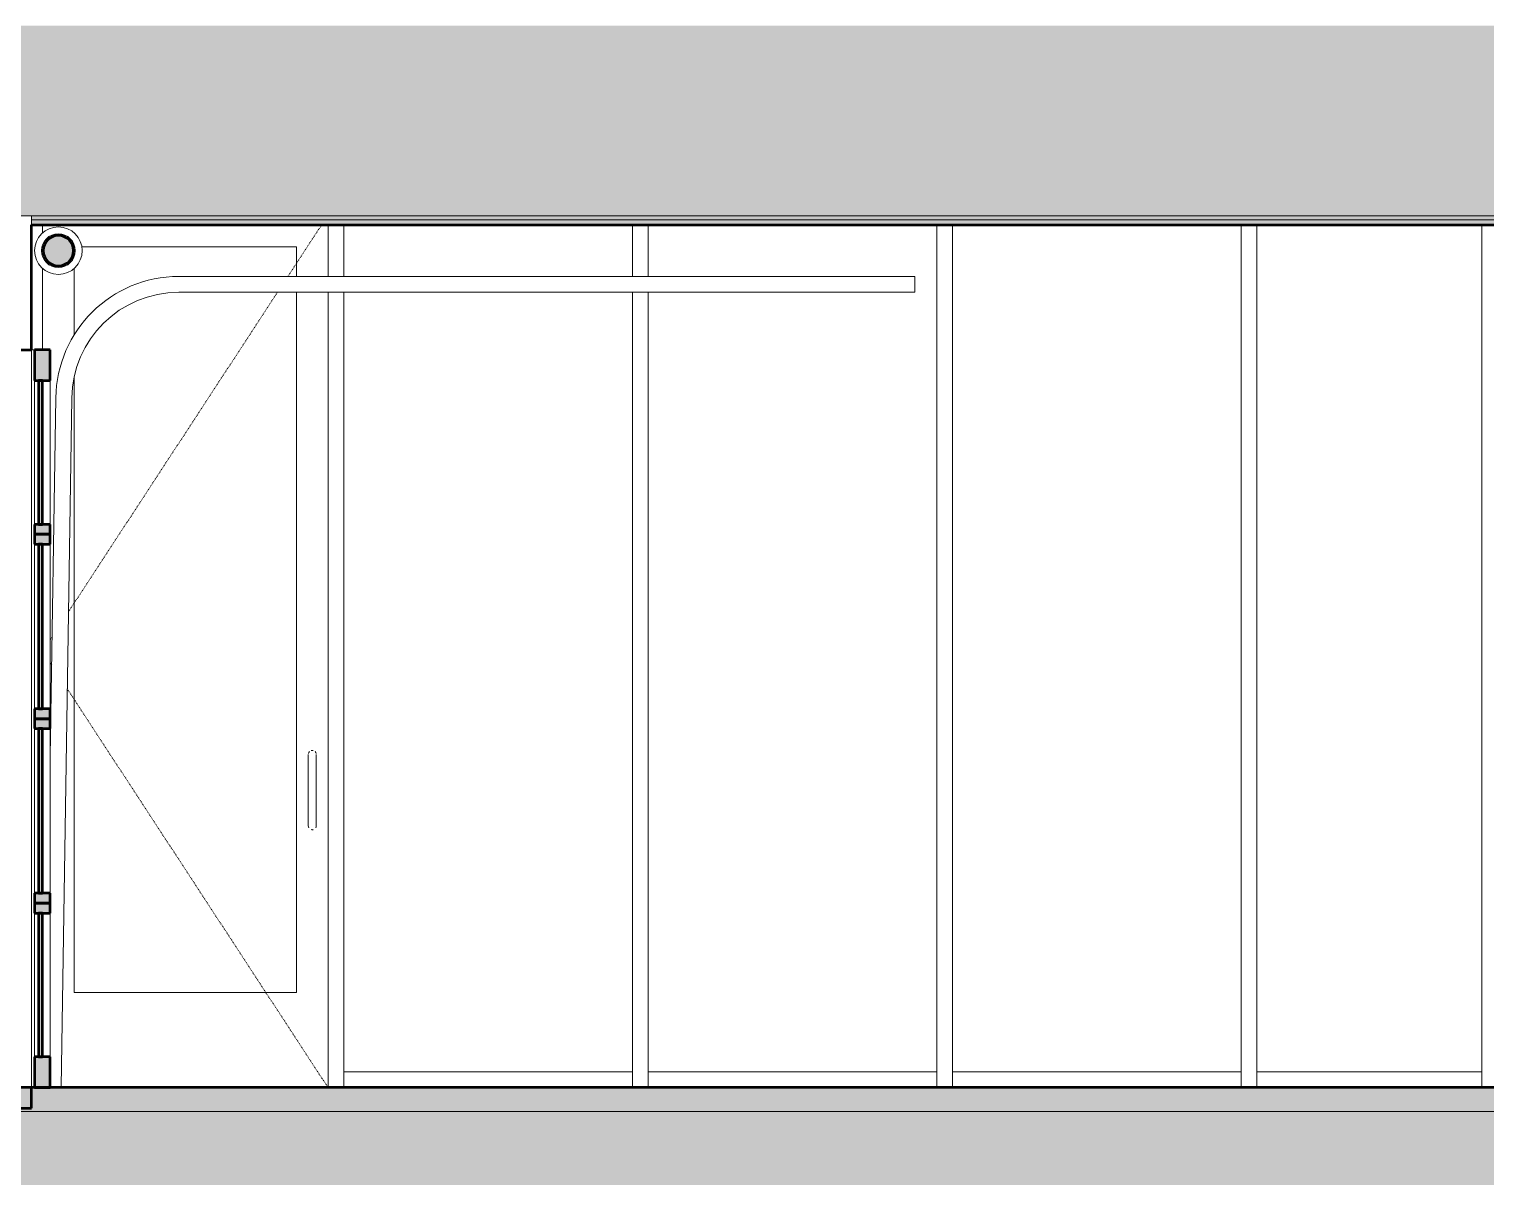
# Model space of a CAD drawing. Header units: inches. Extents: x 9661 to 15313, y -337 to 660.
# Drawn here: x 11284.6 to 11468.3, y -11.2 to 133.4 of the extents above; entities that cross this region are included whole.
import ezdxf

# ---------------------------------------------------------------- set-up
doc = ezdxf.new("R2010")
doc.units = ezdxf.units.IN
doc.header["$MEASUREMENT"] = 0
doc.linetypes.add('Dash 1_16_', pattern=[0.125, 0.0625, -0.0625])
doc.linetypes.add('Grid Line 1_2_', pattern=[0.875, 0.5, -0.125, 0.125, -0.125])
for name, color, linetype, lineweight in [('0-1', 7, 'Continuous', 5), ('0-3', 135, 'Continuous', 13), ('A-DOOR-1', 7, 'Dash 1_16_', 9), ('A-DOOR-10', 31, 'Continuous', 50), ('A-DOOR-2', 7, 'Continuous', 9), ('A-DOOR-6', 135, 'Continuous', 13), ('A-DOOR-7', 10, 'Continuous', 13), ('A-DOOR-9', 254, 'Continuous', 13), ('A-DOOR-FRAM-1', 7, 'Continuous', 9), ('A-FLOR-3', 251, 'Continuous', 5), ('A-FLOR-5', 192, 'Continuous', 50), ('A-FLOR-LEVL-1', 51, 'Grid Line 1_2_', 9), ('A-FLOR-MCUT', 51, 'Continuous', 13), ('A-FLOR-PATT-1', 8, 'Continuous', 9), ('A-GLAZ-CURT-1', 55, 'Continuous', 9), ('A-GLAZ-CWMG-1', 55, 'Continuous', 9), ('A-WALL', 113, 'Continuous', 13), ('A-WALL-2', 135, 'Continuous', 13), ('A-WALL-8', 113, 'Continuous', 50)]:
    doc.layers.add(name, color=color, linetype=linetype, lineweight=lineweight)

# ---------------------------------------------------------------- blocks, each defined once
blk = doc.blocks.new('System Panel - Glazed-2000372-BUILDING SECTION - EAST_WEST - LOOKING SOUTH2')
at = {"layer": 'A-GLAZ-CURT-1'}
blk.add_line((11467.79, 2), (11467.79, 108.75), dxfattribs=at)
blk = doc.blocks.new('Rectangular Mullion - 2_ x 4_ rectangular-1978939-BUILDING SECTION - EAST_WEST - LOOKING SOUTH2')
at = {"layer": 'A-GLAZ-CWMG-1'}
for p, q in [((11439.43, 0), (11439.43, 2)), ((11439.43, 2), (11467.79, 2)), ((11467.79, 2), (11467.79, 0))]:
    blk.add_line(p, q, dxfattribs=at)
blk = doc.blocks.new('Storefront_Entry_Door-_Single_7051 - Store Front Single Door-2000376-BUILDING SECTION - EAST_WEST - LOOKING SOUTH2')
at = {"layer": 'A-DOOR-1'}
for p, q in [((11317.23, 102.25), (11321.49, 108.75)), ((11289.55, 59.96), (11315.92, 100.25)), ((11287.27, 56.47), (11287.5, 56.83)), ((11287.45, 53.26), (11287.27, 53.53)), ((11322.3, 0), (11289.4, 50.27))]:
    blk.add_line(p, q, dxfattribs=at)
at = {"layer": 'A-DOOR-2'}
for p, q in [((11319.8, 41), (11319.8, 34)), ((11320.8, 34), (11320.8, 41))]:
    blk.add_line(p, q, dxfattribs=at)
at = {"layer": 'A-DOOR-2', "flags": 128}
for points in [[(11319.8, 42), (11319.8, 42), (11319.8, 42), (11319.8, 41.99), (11319.8, 41.99), (11319.8, 41.98), (11319.8, 41.97), (11319.8, 41.96), (11319.8, 41.95), (11319.8, 41.94), (11319.8, 41.92), (11319.8, 41.9), (11319.8, 41.89), (11319.8, 41.87), (11319.8, 41.85), (11319.8, 41.83), (11319.8, 41.8), (11319.8, 41.78), (11319.8, 41.75), (11319.8, 41.72), (11319.8, 41.7), (11319.8, 41.67), (11319.8, 41.64), (11319.8, 41.61), (11319.8, 41.57), (11319.8, 41.54), (11319.8, 41.51), (11319.8, 41.47), (11319.8, 41.44), (11319.8, 41.4), (11319.8, 41.36), (11319.8, 41.32), (11319.8, 41.29), (11319.8, 41.25), (11319.8, 41.21), (11319.8, 41.17), (11319.8, 41.13), (11319.8, 41.09), (11319.8, 41.05), (11319.8, 41.01), (11319.8, 41)], [(11320.8, 41), (11320.8, 41.04), (11320.8, 41.08), (11320.8, 41.12), (11320.8, 41.16), (11320.8, 41.2), (11320.8, 41.24), (11320.8, 41.28), (11320.8, 41.31), (11320.8, 41.35), (11320.8, 41.39), (11320.8, 41.43), (11320.8, 41.46), (11320.8, 41.5), (11320.8, 41.53), (11320.8, 41.56), (11320.8, 41.6), (11320.8, 41.63), (11320.8, 41.66), (11320.8, 41.69), (11320.8, 41.72), (11320.8, 41.74), (11320.8, 41.77), (11320.8, 41.8), (11320.8, 41.82), (11320.8, 41.84), (11320.8, 41.86), (11320.8, 41.88), (11320.8, 41.9), (11320.8, 41.92), (11320.8, 41.93), (11320.8, 41.95), (11320.8, 41.96), (11320.8, 41.97), (11320.8, 41.98), (11320.8, 41.99), (11320.8, 41.99), (11320.8, 42), (11320.8, 42), (11320.8, 42)], [(11319.8, 34), (11319.8, 33.96), (11319.8, 33.92), (11319.8, 33.88), (11319.8, 33.84), (11319.8, 33.8), (11319.8, 33.76), (11319.8, 33.72), (11319.8, 33.69), (11319.8, 33.65), (11319.8, 33.61), (11319.8, 33.57), (11319.8, 33.54), (11319.8, 33.5), (11319.8, 33.47), (11319.8, 33.44), (11319.8, 33.4), (11319.8, 33.37), (11319.8, 33.34), (11319.8, 33.31), (11319.8, 33.28), (11319.8, 33.26), (11319.8, 33.23), (11319.8, 33.2), (11319.8, 33.18), (11319.8, 33.16), (11319.8, 33.14), (11319.8, 33.12), (11319.8, 33.1), (11319.8, 33.08), (11319.8, 33.07), (11319.8, 33.05), (11319.8, 33.04), (11319.8, 33.03), (11319.8, 33.02), (11319.8, 33.01), (11319.8, 33.01), (11319.8, 33), (11319.8, 33), (11319.8, 33)], [(11320.8, 33), (11320.8, 33), (11320.8, 33), (11320.8, 33.01), (11320.8, 33.01), (11320.8, 33.02), (11320.8, 33.03), (11320.8, 33.04), (11320.8, 33.05), (11320.8, 33.06), (11320.8, 33.08), (11320.8, 33.1), (11320.8, 33.11), (11320.8, 33.13), (11320.8, 33.15), (11320.8, 33.17), (11320.8, 33.2), (11320.8, 33.22), (11320.8, 33.25), (11320.8, 33.28), (11320.8, 33.3), (11320.8, 33.33), (11320.8, 33.36), (11320.8, 33.39), (11320.8, 33.43), (11320.8, 33.46), (11320.8, 33.49), (11320.8, 33.53), (11320.8, 33.56), (11320.8, 33.6), (11320.8, 33.64), (11320.8, 33.68), (11320.8, 33.71), (11320.8, 33.75), (11320.8, 33.79), (11320.8, 33.83), (11320.8, 33.87), (11320.8, 33.91), (11320.8, 33.95), (11320.8, 33.99), (11320.8, 34)]]:
    blk.add_lwpolyline(points, dxfattribs=at)
at = {"layer": 'A-DOOR-2'}
for centre, start, end in [((11320.3, 42), 135, 165), ((11320.3, 42), 90, 105), ((11320.3, 42), 75, 90), ((11320.3, 42), 15, 45), ((11320.3, 33), 180, 210), ((11320.3, 33), 255, 270), ((11320.3, 33), 270, 285), ((11320.3, 33), 330, 0)]:
    blk.add_arc(centre, 0.5, start, end, dxfattribs=at)
at = {"layer": 'A-DOOR-FRAM-1'}
for p, q in [((11286.3, 108.75), (11286.3, 107.71)), ((11322.3, 102.25), (11322.3, 108.75)), ((11291.19, 106), (11318.3, 106)), ((11318.3, 106), (11318.3, 102.25)), ((11286.3, 103.29), (11286.3, 93)), ((11290.3, 94.88), (11290.3, 103.31)), ((11318.3, 100.25), (11318.3, 12)), ((11322.3, 0), (11322.3, 100.25)), ((11290.3, 12), (11290.3, 89.61)), ((11318.3, 12), (11290.3, 12))]:
    blk.add_line(p, q, dxfattribs=at)
blk = doc.blocks.new('Rectangular Mullion - 2_ x 4_ rectangular-1890794-BUILDING SECTION - EAST_WEST - LOOKING SOUTH2')
at = {"layer": 'A-GLAZ-CWMG-1'}
for p, q in [((11362.68, 0), (11362.68, 2)), ((11362.68, 2), (11399.05, 2)), ((11399.05, 2), (11399.05, 0))]:
    blk.add_line(p, q, dxfattribs=at)
blk = doc.blocks.new('Rectangular Mullion - 2_ x 4_ rectangular-2000371-BUILDING SECTION - EAST_WEST - LOOKING SOUTH2')
at = {"layer": 'A-GLAZ-CWMG-1'}
for p, q in [((11399.05, 108.75), (11399.05, 0)), ((11401.05, 108.75), (11401.05, 0))]:
    blk.add_line(p, q, dxfattribs=at)
blk = doc.blocks.new('Rectangular Mullion - 2_ x 4_ rectangular-V5-BUILDING SECTION - EAST_WEST - LOOKING SOUTH2')
at = {"layer": 'A-GLAZ-CWMG-1'}
for p, q in [((11360.68, 108.75), (11360.68, 102.25)), ((11362.68, 108.75), (11362.68, 102.25)), ((11360.68, 100.25), (11360.68, 0)), ((11362.68, 100.25), (11362.68, 0))]:
    blk.add_line(p, q, dxfattribs=at)
blk = doc.blocks.new('CTR - 1st Phase - Common Walls_rvt-1-BUILDING SECTION - EAST_WEST - LOOKING SOUTH2')
at = {"layer": '0-3'}
for name, p in [('Storefront_Entry_Door-_Single_7051 - Store Front Single Door-2000376-BUILDING SECTION - EAST_WEST - LOOKING SOUTH2', (0, 0)), ('Rectangular Mullion - 2_ x 4_ rectangular-V5-BUILDING SECTION - EAST_WEST - LOOKING SOUTH2', (-38.38, 0)), ('Rectangular Mullion - 2_ x 4_ rectangular-V5-BUILDING SECTION - EAST_WEST - LOOKING SOUTH2', (0, 0)), ('Rectangular Mullion - 2_ x 4_ rectangular-2000371-BUILDING SECTION - EAST_WEST - LOOKING SOUTH2', (0, 0)), ('Rectangular Mullion - 2_ x 4_ rectangular-2000371-BUILDING SECTION - EAST_WEST - LOOKING SOUTH2', (38.37, 0)), ('System Panel - Glazed-2000372-BUILDING SECTION - EAST_WEST - LOOKING SOUTH2', (0, 0)), ('Rectangular Mullion - 2_ x 4_ rectangular-1890794-BUILDING SECTION - EAST_WEST - LOOKING SOUTH2', (-38.38, 0)), ('Rectangular Mullion - 2_ x 4_ rectangular-1890794-BUILDING SECTION - EAST_WEST - LOOKING SOUTH2', (0, 0)), ('Rectangular Mullion - 2_ x 4_ rectangular-1890794-BUILDING SECTION - EAST_WEST - LOOKING SOUTH2', (38.37, 0)), ('Rectangular Mullion - 2_ x 4_ rectangular-1978939-BUILDING SECTION - EAST_WEST - LOOKING SOUTH2', (0, 0))]:
    blk.add_blockref(name, p, dxfattribs=at)
blk = doc.blocks.new('Door-Sectional_Model3582_Comcl_Amarr _1_ - Double Pane 1_2in Insulated Tempered Glass-2435622-BUILDING SECTION - EAST_WEST - LOOKING SOUTH2')
at = {"layer": 'A-DOOR-6'}
for start, end in [(90, 270), (270, 90)]:
    blk.add_arc((11288.29, 105.5), 3, start, end, dxfattribs=at)
blk = doc.blocks.new('Door-Sectional_Model3582_Comcl_Amarr _1_ - Double Pane 1_2in Insulated Tempered Glass-V27-BUILDING SECTION - EAST_WEST - LOOKING SOUTH2')
at = {"layer": 'A-DOOR-7'}
h = blk.add_hatch(color=256, dxfattribs=at)
h.paths.add_polyline_path([(11287.27, 69.75), (11287.27, 71), (11285.27, 71), (11285.27, 69.75), (11286.62, 69.75)], flags=0)
h.paths.add_polyline_path([(11287.27, 89.12), (11287.27, 93), (11285.27, 93), (11285.27, 89.12), (11287.16, 89.12)], flags=0)
for points in [[(11286.27, 71), (11286.27, 89.12), (11285.77, 89.12), (11285.77, 71)], [(11285.77, 47.75), (11286.27, 47.75), (11286.27, 68.5), (11285.77, 68.5), (11285.77, 49.88)], [(11286.27, 24.5), (11286.27, 45.25), (11285.77, 45.25), (11285.77, 24.5)], [(11286.27, 3.87), (11286.27, 22), (11285.77, 22), (11285.77, 3.87)]]:
    blk.add_hatch(color=256, dxfattribs=at).paths.add_polyline_path(points, flags=0)
h = blk.add_hatch(color=256, dxfattribs=at)
h.paths.add_polyline_path([(11286.27, 46.5), (11287.27, 46.5), (11287.27, 47.75), (11285.27, 47.75), (11285.27, 46.5), (11285.77, 46.5)], flags=0)
h.paths.add_polyline_path([(11285.77, 68.5), (11287.27, 68.5), (11287.27, 69.75), (11285.27, 69.75), (11285.27, 68.5)], flags=0)
h = blk.add_hatch(color=256, dxfattribs=at)
h.paths.add_polyline_path([(11286.98, 23.25), (11287.27, 23.25), (11287.27, 24.5), (11285.27, 24.5), (11285.27, 23.25), (11286.62, 23.25)], flags=0)
h.paths.add_polyline_path([(11285.27, 45.25), (11287.27, 45.25), (11287.27, 46.5), (11285.27, 46.5)], flags=0)
h = blk.add_hatch(color=256, dxfattribs=at)
h.paths.add_polyline_path([(11286.62, 0), (11287.27, 0.04), (11287.27, 3.87), (11285.27, 3.87), (11285.27, 0), (11286.3, 0)], flags=0)
h.paths.add_polyline_path([(11285.27, 22), (11287.27, 22), (11287.27, 23.25), (11285.27, 23.25)], flags=0)
at = {"layer": 'A-DOOR-9'}
blk.add_hatch(color=256, dxfattribs=at).paths.add_polyline_path([(11288.29, 103.59), (11289.13, 103.8), (11289.78, 104.31), (11290.15, 105.08), (11290.13, 105.96), (11289.77, 106.69), (11289.08, 107.23), (11288.29, 107.41), (11287.44, 107.2), (11286.8, 106.69), (11286.43, 105.92), (11286.45, 105.04), (11286.81, 104.31), (11287.49, 103.78), (11288.17, 103.62)], flags=0)
at = {"layer": 'A-DOOR-10'}
for p, q in [((11287.27, 93), (11285.27, 93)), ((11285.27, 93), (11285.27, 89.12)), ((11287.27, 89.12), (11287.27, 93)), ((11285.27, 89.12), (11287.27, 89.12)), ((11286.27, 89.12), (11285.77, 89.12)), ((11285.77, 89.12), (11285.77, 71)), ((11286.27, 71), (11286.27, 89.12)), ((11287.27, 71), (11285.27, 71)), ((11285.27, 71), (11285.27, 69.75)), ((11285.77, 71), (11286.27, 71)), ((11287.27, 69.75), (11287.27, 71)), ((11285.27, 69.75), (11287.27, 69.75)), ((11287.27, 69.75), (11285.27, 69.75)), ((11285.27, 69.75), (11285.27, 68.5)), ((11285.27, 68.5), (11287.27, 68.5)), ((11286.27, 68.5), (11285.77, 68.5)), ((11285.77, 68.5), (11285.77, 47.75)), ((11286.27, 47.75), (11286.27, 68.5)), ((11287.27, 68.5), (11287.27, 69.75)), ((11287.27, 47.75), (11285.27, 47.75)), ((11285.27, 47.75), (11285.27, 46.5)), ((11285.27, 46.5), (11287.27, 46.5)), ((11287.27, 46.5), (11285.27, 46.5)), ((11285.27, 46.5), (11285.27, 45.25)), ((11285.77, 47.75), (11286.27, 47.75)), ((11287.27, 46.5), (11287.27, 47.75)), ((11287.27, 45.25), (11287.27, 46.5)), ((11285.27, 45.25), (11287.27, 45.25)), ((11286.27, 45.25), (11285.77, 45.25)), ((11285.77, 45.25), (11285.77, 24.5)), ((11286.27, 24.5), (11286.27, 45.25)), ((11287.27, 24.5), (11285.27, 24.5)), ((11285.27, 24.5), (11285.27, 23.25)), ((11285.77, 24.5), (11286.27, 24.5)), ((11287.27, 23.25), (11287.27, 24.5)), ((11285.27, 23.25), (11287.27, 23.25)), ((11287.27, 23.25), (11285.27, 23.25)), ((11285.27, 23.25), (11285.27, 22)), ((11287.27, 22), (11287.27, 23.25)), ((11285.27, 22), (11287.27, 22)), ((11286.27, 22), (11285.77, 22)), ((11285.77, 22), (11285.77, 3.87)), ((11286.27, 3.87), (11286.27, 22)), ((11287.27, 3.87), (11285.27, 3.87)), ((11285.27, 3.87), (11285.27, 0)), ((11285.77, 3.87), (11286.27, 3.87)), ((11287.27, 0), (11287.27, 3.87)), ((11285.27, 0), (11287.27, 0))]:
    blk.add_line(p, q, dxfattribs=at)
for start, end in [(90, 270), (270, 90)]:
    blk.add_arc((11288.29, 105.5), 1.91, start, end, dxfattribs=at)
at = {"layer": 'A-DOOR-6'}
for p, q in [((11396.27, 102.25), (11303.47, 102.25)), ((11396.27, 102.25), (11396.27, 100.25)), ((11303.47, 100.25), (11396.27, 100.25)), ((11285.27, 71), (11285.27, 89.12)), ((11287.27, 71), (11287.27, 89.12)), ((11287.97, 86.94), (11287.27, 41.74)), ((11288.62, 0.04), (11289.97, 86.91)), ((11285.27, 47.75), (11285.27, 68.5)), ((11287.27, 47.75), (11287.27, 68.5)), ((11285.27, 24.5), (11285.27, 45.25)), ((11287.27, 24.5), (11287.27, 45.25)), ((11285.27, 3.87), (11285.27, 22)), ((11287.27, 3.87), (11287.27, 22)), ((11287.27, 0.06), (11288.62, 0.04))]:
    blk.add_line(p, q, dxfattribs=at)
for centre, radius, start, end in [((11288.29, 105.5), 2.13, 90, 270), ((11288.29, 105.5), 2.13, 270, 90), ((11303.47, 86.75), 15.5, 90, 179.3049), ((11303.47, 86.75), 13.5, 90, 179.3196)]:
    blk.add_arc(centre, radius, start, end, dxfattribs=at)

msp = doc.modelspace()

# ---------------------------------------------------------------- hatches: boundary and pattern name
at = {"layer": 'A-FLOR-3'}
h = msp.add_hatch(color=256, dxfattribs=at)
h.paths.add_polyline_path([(11929.93, 109.37), (12081.06, 109.37), (12081.06, 109.87), (11737.24, 109.87), (11737.24, 109.37), (11842.99, 109.37)], flags=0)
h.paths.add_polyline_path([(11322.28, 109.37), (11470.04, 109.37), (11470.04, 109.87), (11284.91, 109.87), (11284.91, 109.37), (11321.68, 109.37)], flags=0)
h.paths.add_polyline_path([(11629.38, 109.37), (11646.74, 109.37), (11646.74, 109.87), (11473.54, 109.87), (11473.54, 109.37), (11628.53, 109.37)], flags=0)
h.paths.add_polyline_path([(10638.23, 109.37), (10813.86, 109.37), (10813.86, 109.87), (10457.54, 109.87), (10457.54, 109.37), (10595.17, 109.37)], flags=0)
h.paths.add_polyline_path([(10450.83, 109.37), (10452.04, 109.37), (10452.04, 109.87), (10450.69, 109.87), (10450.69, 109.37), (10450.79, 109.37)], flags=0)
h.paths.add_polyline_path([(10361.54, 109.37), (10361.54, 109.87), (10017.71, 109.87), (10017.71, 109.37), (10336.83, 109.37)], flags=0)
at = {"layer": 'A-FLOR-PATT-1'}
h = msp.add_hatch(dxfattribs=at)
h.set_pattern_fill('FP_4', color=256, style=0, pattern_type=2)
h.set_pattern_definition([(161.57, (11009.034, 72.48), (-3.8399538, -1.54e-05), [0, -27.322, 3.034, 0]), (18.43, (11008.074, 72.48), (-3.8399538, 1.54e-05), [0, -27.322, 3.034, 0]), (108.43, (11009.034, 72.48), (1.919622, -9.6005246), [9.106, -21.25]), (71.57, (11008.074, 72.48), (1.919622, 9.6005246), [9.106, -21.25])])
h.paths.add_polyline_path([(12115.84, 109.87), (12115.84, 133.87), (11737.24, 133.87), (11737.24, 109.87), (12112.92, 109.87)], flags=0)
h.paths.add_polyline_path([(11585.47, 109.87), (11646.74, 109.87), (11646.74, 133.87), (11250.14, 133.87), (11250.14, 109.87), (11542.99, 109.87)], flags=0)
h.paths.add_polyline_path([(10848.64, 109.87), (10848.64, 133.87), (10450.69, 133.87), (10450.69, 109.87), (10848.21, 109.87)], flags=0)
h.paths.add_polyline_path([(10009.84, 109.87), (10361.54, 109.87), (10361.54, 133.87), (9982.94, 133.87), (9982.94, 109.87), (10009.09, 109.87)], flags=0)
h = msp.add_hatch(dxfattribs=at)
h.set_pattern_fill('FP_1', color=256, style=0, pattern_type=2)
h.set_pattern_definition([(0, (11008.554, 72), (30.72, 7.68), [1.267, -21.773, 1.267, -21.773, -122.88]), (0, (11008.554, 72), (30.72, 7.68), [-46.08, 1.267, -44.813, 1.267, -21.773, -53.76]), (0, (11008.554, 72), (30.72, 7.68), [-115.2, 1.267, -14.093, 1.267, -37.133]), (120, (11020.074, 75.84), (-22.011075, 22.7643), [1.267, -21.773, 1.267, -21.773, -122.88]), (120, (11020.074, 75.84), (-22.011075, 22.7643), [-46.08, 1.267, -44.813, 1.267, -21.773, -53.76]), (120, (11020.074, 75.84), (-22.011075, 22.7643), [-115.2, 1.267, -14.093, 1.267, -37.133]), (240, (11023.914, 91.2), (-8.708925, -30.4443), [1.267, -21.773, 1.267, -21.773, -122.88]), (240, (11023.914, 91.2), (-8.708925, -30.4443), [-46.08, 1.267, -44.813, 1.267, -21.773, -53.76]), (240, (11023.914, 91.2), (-8.708925, -30.4443), [-115.2, 1.267, -14.093, 1.267, -37.133])])
h.paths.add_polyline_path([(12059.1, 108.75), (12081.06, 108.75), (12081.06, 109.37), (11737.24, 109.37), (11737.24, 108.75), (12016.04, 108.75)], flags=0)
h.paths.add_polyline_path([(11473.54, 108.75), (11646.74, 108.75), (11646.74, 109.37), (11473.54, 109.37), (11473.54, 109.05)], flags=0)
h.paths.add_polyline_path([(11470.04, 108.75), (11470.04, 109.37), (11284.91, 109.37), (11284.91, 108.75), (11467.79, 108.75)], flags=0)
h.paths.add_polyline_path([(10552.11, 108.75), (10813.86, 108.75), (10813.83, 109.37), (10595.17, 109.37), (10457.54, 109.37), (10457.54, 108.75), (10509.06, 108.75)], flags=0)
h.paths.add_polyline_path([(10450.87, 108.75), (10452.04, 108.75), (10452.04, 109.37), (10450.69, 109.37), (10450.69, 108.75), (10450.79, 108.75)], flags=0)
h.paths.add_polyline_path([(10118.16, 108.75), (10361.54, 108.75), (10361.54, 109.37), (10017.71, 109.37), (10017.71, 108.75), (10035.43, 108.75)], flags=0)
h = msp.add_hatch(dxfattribs=at)
h.set_pattern_fill('FP_2', color=256, style=0, pattern_type=2)
h.set_pattern_definition([(0, (11008.554, 72), (15.36, 3.84), [1.267, -10.253, 1.267, -10.253, -61.44]), (0, (11008.554, 72), (15.36, 3.84), [-23.04, 1.267, -21.773, 1.267, -10.253, -26.88]), (0, (11008.554, 72), (15.36, 3.84), [-57.6, 1.267, -6.413, 1.267, -17.933]), (120, (11014.314, 73.92), (-11.005538, 11.38215), [1.267, -10.253, 1.267, -10.253, -61.44]), (120, (11014.314, 73.92), (-11.005538, 11.38215), [-23.04, 1.267, -21.773, 1.267, -10.253, -26.88]), (120, (11014.314, 73.92), (-11.005538, 11.38215), [-57.6, 1.267, -6.413, 1.267, -17.933]), (240, (11016.234, 81.6), (-4.354462, -15.22215), [1.267, -10.253, 1.267, -10.253, -61.44]), (240, (11016.234, 81.6), (-4.354462, -15.22215), [-23.04, 1.267, -21.773, 1.267, -10.253, -26.88]), (240, (11016.234, 81.6), (-4.354462, -15.22215), [-57.6, 1.267, -6.413, 1.267, -17.933])])
h.paths.add_polyline_path([(11509.19, -3), (12087.19, -3), (12087.19, 0), (11278.79, 0), (11278.79, -3), (11499.36, -3)], flags=0)
h.paths.add_polyline_path([(10450.79, -3), (10819.99, -3), (10819.99, 0), (10011.59, 0), (10011.59, -3), (10422.94, -3)], flags=0)
h = msp.add_hatch(dxfattribs=at)
h.set_pattern_fill('FP_19', color=256, style=0, pattern_type=2)
h.set_pattern_definition([(50, (11008.554, 72), (27.5427, -2.4099), [2.88, -31.68]), (355, (11008.554, 72), (-5.32784, 28.8843), [2.304, -25.344]), (100.451, (11010.85, 71.8), (22.2153, 26.4739), [2.448, -26.924]), (46.184, (11008.554, 79.68), (40.9819, -6.3564), [4.32, -47.52]), (96.636, (11011.97, 79.15), (35.8907, 37.4062), [3.671, -40.386]), (351.184, (11008.554, 79.68), (35.891, 37.4062), [3.456, -38.016]), (21, (11012.394, 77.76), (22.92104, -15.46073), [2.88, -31.68]), (326, (11012.394, 77.76), (9.3435, 27.84574), [2.304, -25.344]), (71.451, (11014.304, 76.472), (32.2648, 12.3844), [2.448, -26.924]), (37.5, (11008.554, 72), (0.466855, 12.78271), [1.267, -23.77, 1.267, -24.461, -25.44]), (37.5, (11008.554, 72), (0.466855, 12.78271), [-50.765, 1.267, -24.173]), (7.5, (11008.554, 72), (10.10159, 15.14509), [1.267, -13.402, 1.267, -23.194, -9.696]), (7.5, (11008.554, 72), (10.10159, 15.14509), [-39.13, 1.267, -8.429]), (327.5, (10999.991, 72), (20.49916, -0.86578), [1.267, -8.333, 1.267, -28.685, -39.744]), (327.5, (10999.991, 72), (20.49916, -0.86578), [-39.552, 1.267, -38.477]), (317.5, (10996.151, 72), (22.39478, 3.8443), [1.267, -11.213, 1.267, -18.624, -28.224]), (317.5, (10996.151, 72), (22.39478, 3.8443), [-32.371, 1.267, -26.957])])
h.paths.add_polyline_path([(12016.04, -15), (12087.19, -15), (12087.19, -3), (11278.79, -3), (11278.79, -15), (11929.93, -15)], flags=0)
h.paths.add_polyline_path([(10705.1, -15), (10819.99, -15), (10819.99, -3), (10011.59, -3), (10011.59, -15), (10638.23, -15)], flags=0)

# ---------------------------------------------------------------- linework, layer by layer
at = {"layer": 'A-FLOR-5'}
for p, q in [((11284.91, 108.75), (11646.74, 108.75)), ((12081.06, 0), (11278.79, 0))]:
    msp.add_line(p, q, dxfattribs=at)
at = {"layer": 'A-FLOR-LEVL-1'}
msp.add_line((9660.53, 0), (12376.06, 0), dxfattribs=at)
at = {"layer": 'A-FLOR-MCUT'}
for p, q in [((11646.74, 109.87), (11284.91, 109.87)), ((11646.74, 109.37), (11284.91, 109.37)), ((12087.19, -3), (11278.79, -3))]:
    msp.add_line(p, q, dxfattribs=at)
at = {"layer": 'A-WALL'}
for p in [(11276.29, 109.87), (11284.91, 108.75)]:
    msp.add_line(p, (11284.91, 109.87), dxfattribs=at)
at = {"layer": 'A-WALL-2'}
for q in [(11284.91, 0), (11285.27, 93)]:
    msp.add_line((11284.91, 93), q, dxfattribs=at)
at = {"layer": 'A-WALL-8'}
for p, q in [((11284.91, 93), (11284.91, 108.75)), ((11276.29, 93), (11284.91, 93)), ((11284.91, -2.57), (11284.91, 0)), ((11276.29, -2.57), (11284.91, -2.57))]:
    msp.add_line(p, q, dxfattribs=at)

# ---------------------------------------------------------------- block references
at = {"layer": '0-1'}
msp.add_blockref('CTR - 1st Phase - Common Walls_rvt-1-BUILDING SECTION - EAST_WEST - LOOKING SOUTH2', (0, 0), dxfattribs=at)
at = {"layer": 'A-DOOR-6'}
for name in ['Door-Sectional_Model3582_Comcl_Amarr _1_ - Double Pane 1_2in Insulated Tempered Glass-2435622-BUILDING SECTION - EAST_WEST - LOOKING SOUTH2', 'Door-Sectional_Model3582_Comcl_Amarr _1_ - Double Pane 1_2in Insulated Tempered Glass-V27-BUILDING SECTION - EAST_WEST - LOOKING SOUTH2']:
    msp.add_blockref(name, (0, 0), dxfattribs=at)

doc.saveas('drawing.dxf')
